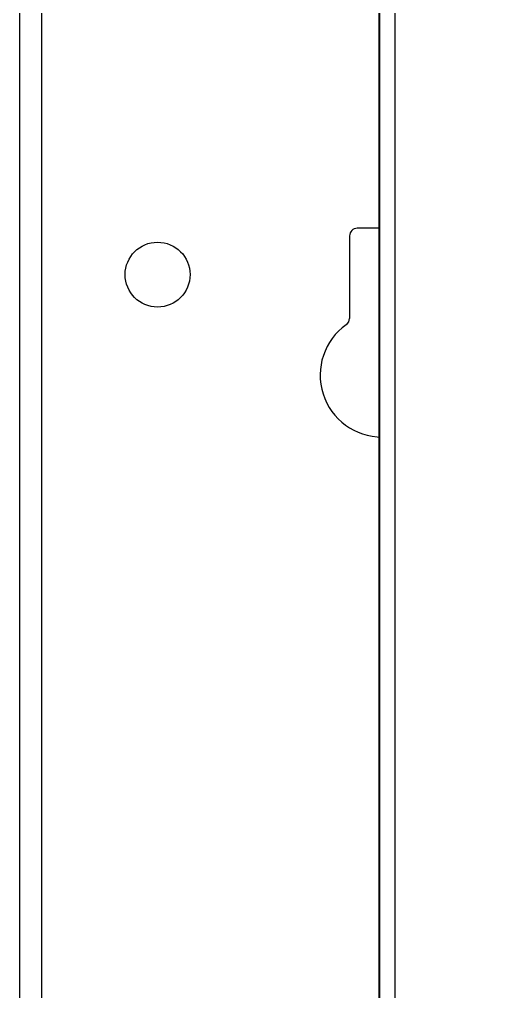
# Model space of a CAD drawing. Header units: millimetres. Extents: x 0 to 69574, y -5 to 41746.
# Drawn here: x 39563.2 to 39624.4, y 28578.8 to 28704.5 of the extents above; entities that cross this region are included whole.
import ezdxf

# ---------------------------------------------------------------- set-up
doc = ezdxf.new("R2010")
doc.units = ezdxf.units.MM
doc.set_wipeout_variables(frame=1)
doc.layers.add('! NO PLOT !', color=7, linetype='Continuous', true_color=0xff75dd, plot=False)
doc.layers.add('000-PI-Oprema', color=30, linetype='Continuous', lineweight=5)
doc.layers.add('000-PI-ORMAR', color=2, linetype='Continuous')
doc.layers.add('002-PI-Kabelska kanalica', color=150, linetype='Continuous')

# ---------------------------------------------------------------- blocks, each defined once
blk = doc.blocks.new('spojnica')
at = {"layer": '! NO PLOT !', "transparency": 33554687}
for p, q in [((44768.49, 28811.5), (44768.49, 26919.4)), ((44815.69, 28777.5), (44809.29, 28777.5)), ((44808.29, 28776.5), (44808.29, 28765.85)), ((44816.69, 28765.85), (44816.69, 28776.5))]:
    blk.add_line(p, q, dxfattribs=at)
blk.add_circle((44783.49, 28771.5), 4.2, dxfattribs=at)
for centre, radius, start, end in [((44809.29, 28776.5), 1, 90, 180), ((44815.69, 28776.5), 1, 0, 90), ((44807.29, 28765.85), 1, 305.2944, 0), ((44817.69, 28765.85), 1, 180, 234.7056), ((44812.49, 28758.5), 8, 125.2944, 54.7056)]:
    blk.add_arc(centre, radius, start, end, dxfattribs=at)
blk = doc.blocks.new('8606.000_montažna')
at = {"layer": '! NO PLOT !'}
blk.add_line((51182.39, 38449.42), (51182.39, 36559.42), dxfattribs=at)
blk = doc.blocks.new('*U899')
at = {"layer": '002-PI-Kabelska kanalica'}
blk.add_line((-20, -100), (-20, 70), dxfattribs=at)

msp = doc.modelspace()

# ---------------------------------------------------------------- block references
msp.add_blockref('*U899', (39636.172, 28639.404))
at = {"layer": '000-PI-Oprema'}
for name, p in [('8606.000_montažna', (-11619.223, -9740.014)), ('spojnica', (-5202.464, -100))]:
    msp.add_blockref(name, p, dxfattribs=at)

# ---------------------------------------------------------------- next in the draw order: wipeouts: each hides what was drawn before it
msp.add_wipeout([(39609.684, 28761.404), (40000.172, 28761.404), (39999.684, 26778.904), (39609.672, 26776.904)]).dxf.layer = '000-PI-ORMAR'

# ---------------------------------------------------------------- next in the draw order: linework, layer by layer
at = {"layer": '! NO PLOT !'}
for p, q in [((39609.684, 28761.404), (39609.684, 26776.904)), ((39609.684, 26776.904), (39609.684, 28761.404)), ((39609.672, 26789.904), (39609.672, 28740.766))]:
    msp.add_line(p, q, dxfattribs=at)
at = {"layer": '000-PI-ORMAR'}
for p, q in [((39609.684, 28761.404), (39609.684, 26776.904)), ((39611.684, 28759.404), (39611.684, 26778.904))]:
    msp.add_line(p, q, dxfattribs=at)

doc.saveas('drawing.dxf')
